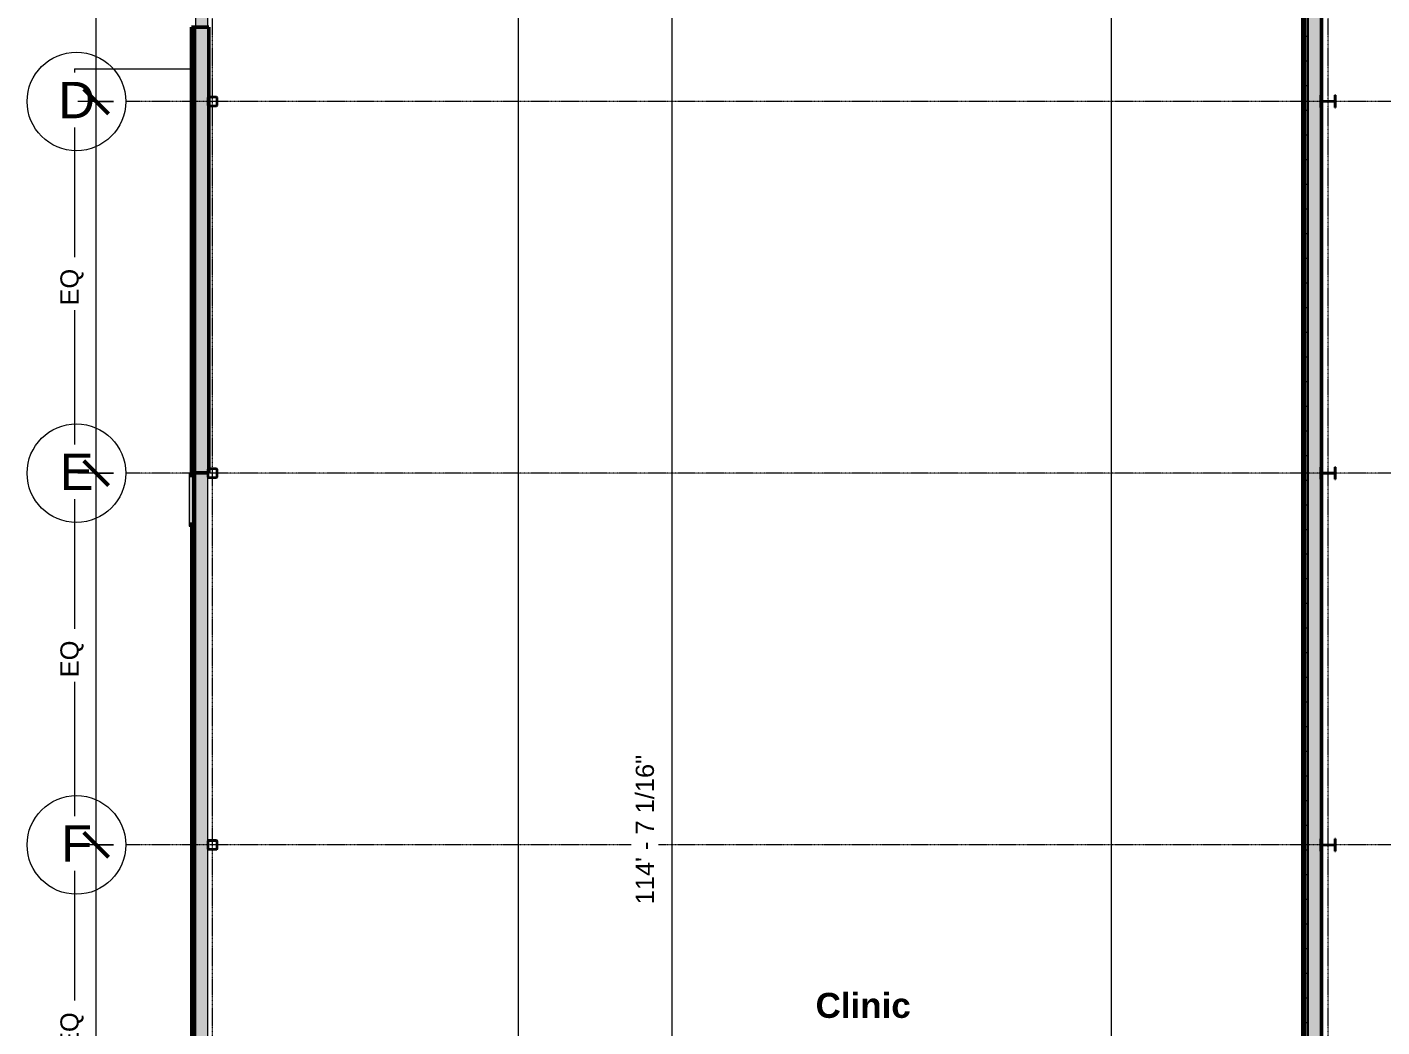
# Model space of a CAD drawing. Header units: inches. Extents: x 21836 to 26875, y -23174 to -20350.
# Drawn here: x 21952 to 22831, y -22227 to -21578 of the extents above; entities that cross this region are included whole.
import ezdxf

# ---------------------------------------------------------------- set-up
doc = ezdxf.new("R2010")
doc.units = ezdxf.units.IN
doc.header["$MEASUREMENT"] = 0
doc.linetypes.add('Grid Line 1_2_', pattern=[0.875, 0.5, -0.125, 0.125, -0.125])
for name, color, linetype, lineweight in [('A-ANNO-DIMS', 211, 'Continuous', 9), ('A-ANNO-DIMS-128', 211, 'Continuous', 9), ('A-GLAZ-CURT', 52, 'Continuous', 9), ('A-GLAZ-CWMG', 51, 'Continuous', 9), ('A-WALL', 113, 'Continuous', 13), ('A-WALL-PATT', 111, 'Continuous', 50), ('Conc', 7, 'Continuous', 9), ('G-ANNO-SYMB', 111, 'Continuous', 9), ('L-SITE-WALL', 31, 'Continuous', 13), ('M-AREA-IDEN', 171, 'Continuous', 9), ('S-BEAM', 12, 'Continuous', 9), ('S-COLS', 52, 'Continuous', 9), ('S-GRID', 1, 'Continuous', 9), ('S-GRID-IDEN', 1, 'Continuous', 9)]:
    doc.layers.add(name, color=color, linetype=linetype, lineweight=lineweight)
doc.styles.add('Arial', font='arial.ttf', dxfattribs={"height": 23.60479})
doc.styles.add('Arial_1', font='arial.ttf', dxfattribs={"height": 11.802395})
doc.styles.add('Arial_B_1', font='arialbd.ttf', dxfattribs={"height": 16.236099})
doc.dimstyles.new('Linear_-_3_32__Arial', dxfattribs={"dimscale": 12, "dimtxt": 12, "dimasz": 1.333333, "dimexe": 1, "dimexo": 0.666667, "dimgap": 0.666667, "dimtad": 1, "dimdec": 4, "dimrnd": 0.0625, "dimzin": 1, "dimdsep": 46, "dimlunit": 4, "dimtxsty": 'Arial_1', "dimblk1": 'OBLIQUE', "dimblk2": 'OBLIQUE', "dimsah": 1, "dimcen": 0.09, "dimdle": 1, "dimazin": 0, "dimtfac": 1, "dimtdec": 4, "dimtix": 1, "dimtmove": 0, "dimatfit": 3, "dimfxl": 1, "dimtvp": 1, "dimtfill": 1, "dimfrac": 2, "dimtolj": 1, "dimtzin": 0, "dimarcsym": 2})
doc.dimstyles.new('Linear_-_3_32__Arial_2', dxfattribs={"dimscale": 12, "dimtxt": 12, "dimasz": 1.333333, "dimexe": 1, "dimexo": 0.666667, "dimgap": 0.666667, "dimtad": 1, "dimdec": 4, "dimrnd": 0.0625, "dimzin": 1, "dimdsep": 46, "dimlunit": 4, "dimtxsty": 'Arial_1', "dimblk1": 'OBLIQUE', "dimblk2": 'OBLIQUE', "dimsah": 1, "dimcen": 0.09, "dimdle": 1, "dimazin": 0, "dimtfac": 1, "dimtdec": 4, "dimtix": 1, "dimtmove": 0, "dimatfit": 3, "dimfxl": 1, "dimtvp": 1, "dimtfill": 1, "dimfrac": 2, "dimtolj": 1, "dimtzin": 0, "dimarcsym": 2})
doc.dimstyles.new('Linear_-_3_32__Arial_3', dxfattribs={"dimscale": 12, "dimtxt": 12, "dimasz": 1.333333, "dimexe": 1, "dimexo": 0.666667, "dimgap": 0.666667, "dimtad": 1, "dimdec": 4, "dimrnd": 0.0625, "dimzin": 1, "dimdsep": 46, "dimlunit": 4, "dimtxsty": 'Arial_1', "dimblk1": 'OBLIQUE', "dimblk2": 'OBLIQUE', "dimsah": 1, "dimcen": 0.09, "dimdle": 1, "dimazin": 0, "dimtfac": 1, "dimtdec": 4, "dimtix": 1, "dimtmove": 0, "dimatfit": 3, "dimfxl": 1, "dimtvp": 1, "dimtfill": 1, "dimfrac": 2, "dimtolj": 1, "dimtzin": 0, "dimarcsym": 2})
pattern_1 = [(45, (0, 0), (-12.671354, 12.671354), []), (45, (0, 19.2), (-12.671354, 12.671354), [])]
pattern_2 = [(0, (0, 0), (0, 16), []), (90, (0, 0), (-16, 1e-15), [])]

# ---------------------------------------------------------------- blocks, each defined once
blk = doc.blocks.new('Girt_C - 8_D-803273-First Floor Plan')
at = {"layer": 'S-BEAM'}
h = blk.add_hatch(color=256, dxfattribs=at)
h.paths.add_polyline_path([(22061.64, -22786.18), (22061.83, -22786.18), (22061.82, -22689.8), (22061.64, -22689.8), (22061.64, -22782.17)], flags=0)
h.paths.add_polyline_path([(22061.7, -22685.8), (22061.83, -22685.8), (22061.81, -22545.05), (22061.64, -22545.05), (22061.69, -22685.8)], flags=0)
h.paths.add_polyline_path([(22061.79, -22336.55), (22061.83, -22336.55), (22061.83, -21867.43), (22061.64, -21867.43), (22061.7, -22336.55)], flags=0)
h.paths.add_polyline_path([(22061.83, -21578.18), (22061.83, -21540.93), (22061.64, -21540.93), (22061.7, -21578.18), (22061.73, -21578.18)], flags=0)
h.paths.add_polyline_path([(22061.7, -21178.18), (22061.83, -21178.18), (22061.83, -21143.68), (22061.64, -21143.68), (22061.7, -21178.18)], flags=0)
h = blk.add_hatch(color=256, dxfattribs=at)
h.paths.add_polyline_path([(22061.83, -22786.18), (22069.45, -22786.18), (22069.45, -22687.55), (22063.52, -22687.55), (22063.52, -22689.8), (22061.83, -22689.8), (22061.83, -22782.17)], flags=0)
h.paths.add_polyline_path([(22069.45, -22686.55), (22069.45, -22544.3), (22063.64, -22544.3), (22063.64, -22545.05), (22061.83, -22545.05), (22061.83, -22685.8), (22063.52, -22685.8), (22063.52, -22686.55)], flags=0)
h.paths.add_polyline_path([(22063.64, -22543.3), (22069.45, -22543.3), (22069.45, -22542.93), (22063.64, -22542.93)], flags=0)
h.paths.add_polyline_path([(22061.83, -22336.55), (22069.45, -22336.55), (22069.45, -21867.43), (22061.83, -21867.43), (22061.83, -22259.29)], flags=0)
h.paths.add_polyline_path([(22069.45, -21578.18), (22069.45, -21540.93), (22061.83, -21540.93), (22061.83, -21578.18)], flags=0)
h.paths.add_polyline_path([(22069.45, -21178.18), (22069.45, -21143.68), (22061.83, -21143.68), (22061.83, -21178.18)], flags=0)
h = blk.add_hatch(color=256, dxfattribs=at)
h.paths.add_polyline_path([(22069.59, -22786.18), (22069.64, -22786.18), (22069.59, -22687.55), (22069.45, -22687.55), (22069.45, -22786.18)], flags=0)
h.paths.add_polyline_path([(22069.64, -22686.55), (22069.59, -22544.3), (22069.45, -22544.3), (22069.45, -22686.55), (22069.64, -22686.55)], flags=0)
h.paths.add_polyline_path([(22069.59, -22543.3), (22069.64, -22543.3), (22069.59, -22542.93), (22069.45, -22542.93), (22069.45, -22543.3), (22069.57, -22543.3)], flags=0)
h.paths.add_polyline_path([(22069.45, -22336.55), (22069.64, -22336.55), (22069.59, -21867.43), (22069.45, -21867.43), (22069.45, -22259.29)], flags=0)
h.paths.add_polyline_path([(22069.49, -21578.18), (22069.64, -21578.18), (22069.59, -21540.93), (22069.45, -21540.93), (22069.45, -21578.18)], flags=0)
h.paths.add_polyline_path([(22069.46, -21178.18), (22069.64, -21178.18), (22069.59, -21143.68), (22069.45, -21143.68), (22069.45, -21178.18)], flags=0)
for p, q in [((22061.64, -21540.93), (22061.64, -21578.18)), ((22069.64, -21578.18), (22069.64, -21540.93)), ((22061.64, -21867.43), (22061.64, -22336.55)), ((22069.64, -22106.27), (22069.64, -21870.09)), ((22069.64, -22336.55), (22069.64, -22111.34))]:
    blk.add_line(p, q, dxfattribs=at)
blk = doc.blocks.new('Rectangular Mullion - Profile_Polycarbonate_right-791729-First Floor Plan')
at = {"layer": 'A-GLAZ-CWMG'}
blk.add_hatch(color=256, dxfattribs=at).paths.add_polyline_path([(-3.62, -1.14), (0, -1.14), (0, 0.98), (-2.83, 0.98), (-2.77, 0.92), (-0.06, 0.92), (-0.06, -1.08), (-3.56, -1.08), (-3.56, -0.85), (-3.37, -0.79), (-3.62, -0.79)], flags=0)
at = {"layer": 'A-GLAZ-CWMG', "lineweight": 20}
for p, q in [((0, 0.98), (-2.83, 0.98)), ((-2.83, 0.98), (-2.83, 0.86)), ((-2.83, 0.86), (-2.77, 0.86)), ((-2.77, 0.86), (-2.77, 0.92)), ((-2.77, 0.92), (-0.06, 0.92)), ((-0.06, 0.92), (-0.06, -1.08)), ((0, -1.14), (0, 0.98)), ((-3.37, -0.79), (-3.62, -0.79)), ((-3.62, -0.79), (-3.62, -1.14)), ((-3.62, -1.14), (0, -1.14)), ((-3.56, -1.08), (-3.56, -0.85)), ((-3.56, -0.85), (-3.37, -0.85)), ((-0.06, -1.08), (-3.56, -1.08)), ((-3.37, -0.85), (-3.37, -0.79))]:
    blk.add_line(p, q, dxfattribs=at)
blk = doc.blocks.new('System Panel - Glazed-827491-First Floor Plan')
at = {"layer": 'A-GLAZ-CURT', "transparency": 33554649}
blk.add_hatch(color=256, dxfattribs=at).paths.add_polyline_path([(-15.13, -1.25), (15.12, -1.25), (15.12, -0.25), (-15.13, -0.25)], flags=0)
at = {"layer": 'A-GLAZ-CURT', "lineweight": 13}
for p, q in [((15.12, -0.25), (-15.13, -0.25)), ((-15.13, -0.25), (-15.13, -1.25)), ((-15.13, -1.25), (15.12, -1.25)), ((15.12, -1.25), (15.12, -0.25))]:
    blk.add_line(p, q, dxfattribs=at)
at = {"layer": 'A-GLAZ-CURT'}
for p, q in [((-15.13, -1.25), (-15.13, -0.25)), ((15.12, -0.25), (-15.13, -0.25)), ((-15.13, -1.25), (15.12, -1.25)), ((15.12, -0.25), (15.12, -1.25))]:
    blk.add_line(p, q, dxfattribs=at)
blk = doc.blocks.new('Rectangular Mullion - Rectangular Mullion 1-789722-First Floor Plan')
at = {"layer": 'A-GLAZ-CWMG'}
h = blk.add_hatch(color=256, dxfattribs=at)
h.paths.add_polyline_path([(22060.77, -22334.18), (22061.52, -22334.18), (22061.52, -22303.93), (22060.77, -22303.93)], flags=0)
h.paths.add_polyline_path([(22057.52, -22334.18), (22059.77, -22334.18), (22059.77, -22303.93), (22057.52, -22303.93)], flags=0)
blk.add_hatch(color=256, dxfattribs=at).paths.add_polyline_path([(22060.77, -22334.18), (22060.77, -22303.93), (22059.77, -22303.93), (22059.77, -22334.18)], flags=0)
for p, q in [((22057.52, -22303.93), (22057.52, -22334.18)), ((22061.52, -22303.93), (22061.52, -22334.18))]:
    blk.add_line(p, q, dxfattribs=at)
blk = doc.blocks.new('Rectangular Mullion - Rectangular Mullion 1-827436-First Floor Plan')
at = {"layer": 'A-GLAZ-CWMG'}
blk.add_hatch(color=256, dxfattribs=at).paths.add_polyline_path([(-2, -2), (-2, 2), (0, 2), (0, -2)], flags=0)
at = {"layer": 'A-GLAZ-CWMG', "lineweight": 20}
for p, q in [((-2, 2), (0, 2)), ((-2, -2), (-2, 2)), ((0, 2), (0, -2)), ((0, -2), (-2, -2))]:
    blk.add_line(p, q, dxfattribs=at)
blk = doc.blocks.new('Rectangular Mullion - Rectangular Mullion 1-827439-First Floor Plan')
at = {"layer": 'A-GLAZ-CWMG'}
blk.add_hatch(color=256, dxfattribs=at).paths.add_polyline_path([(0, -2), (0, 2), (-2, 2), (-2, -2)], flags=0)
at = {"layer": 'A-GLAZ-CWMG', "lineweight": 20}
for p, q in [((0, 2), (-2, 2)), ((-2, 2), (-2, -2)), ((0, -2), (0, 2)), ((-2, -2), (0, -2))]:
    blk.add_line(p, q, dxfattribs=at)
blk = doc.blocks.new('Grid - Grid Head - Circle-14747-First Floor Plan')
at = {"layer": 'S-GRID-IDEN'}
blk.add_circle((0, 0), 0.25, dxfattribs=at)
blk = doc.blocks.new('DIMBLOCK24-First Floor Plan')
at = {"layer": 'A-ANNO-DIMS-128', "lineweight": 50}
for p, q in [((22370.56, -21411.62), (22362.56, -21403.62)), ((22370.56, -21411.62), (22378.56, -21419.62)), ((22370.56, -22786.68), (22362.56, -22778.68)), ((22370.56, -22786.68), (22378.56, -22794.68))]:
    blk.add_line(p, q, dxfattribs=at)
at = {"layer": 'A-ANNO-DIMS-128'}
for p, q in [((22373.87, -21411.62), (22358.56, -21411.62)), ((22370.56, -21411.62), (22370.56, -22798.68)), ((22370.56, -21411.62), (22373.87, -21411.62)), ((22450.77, -22786.68), (22358.56, -22786.68)), ((22370.56, -22786.68), (22450.77, -22786.68))]:
    blk.add_line(p, q, dxfattribs=at)
at = {"layer": 'A-ANNO-DIMS-128', "color": 0, "insert": (22347.25, -22147.33), "char_height": 11.8024, "width": 115.6431, "attachment_point": 1, "rotation": 90, "line_spacing_factor": 0.938532, "style": 'Arial_1', "bg_fill": 3, "box_fill_scale": 1.25, "bg_fill_color": 0, "bg_fill_transparency": 0}
blk.add_mtext('114\' - 7 1/16"', dxfattribs=at)
blk = doc.blocks.new('_Oblique')
at = {"color": 0, "linetype": 'ByBlock', "lineweight": -2}
blk.add_line((-0.5, -0.5), (0.5, 0.5), dxfattribs=at)
blk = doc.blocks.new('DIMBLOCK25-First Floor Plan')
at = {"layer": 'A-ANNO-DIMS-128'}
for p, q in [((22600.52, -21419.62), (22600.52, -21476.65)), ((22600.52, -21464.65), (22600.52, -21419.62)), ((22070.27, -21570.18), (22070.27, -21452.65)), ((22058.27, -21464.65), (22600.52, -21464.65)), ((22070.27, -21464.65), (22070.27, -21570.18))]:
    blk.add_line(p, q, dxfattribs=at)
at = {"layer": 'A-ANNO-DIMS-128', "lineweight": 50}
for p, q in [((22070.27, -21464.65), (22078.27, -21456.65)), ((22600.52, -21464.65), (22608.52, -21456.65)), ((22070.27, -21464.65), (22062.27, -21472.65)), ((22600.52, -21464.65), (22592.52, -21472.65))]:
    blk.add_line(p, q, dxfattribs=at)
at = {"layer": 'A-ANNO-DIMS-128', "color": 0, "insert": (22296.26, -21441.34), "char_height": 11.8024, "width": 93.9323, "attachment_point": 1, "line_spacing_factor": 0.938532, "style": 'Arial_1', "bg_fill": 3, "box_fill_scale": 1.25, "bg_fill_color": 0, "bg_fill_transparency": 0}
blk.add_mtext('44\' - 2 1/4"', dxfattribs=at)
blk = doc.blocks.new('DIMBLOCK34-First Floor Plan')
at = {"layer": 'A-ANNO-DIMS-128', "lineweight": 50}
for p, q in [((21997.3, -22108.8), (21989.3, -22100.8)), ((21997.3, -22108.8), (22005.3, -22116.8)), ((21997.3, -22350.05), (21989.3, -22342.05)), ((21997.3, -22350.05), (22005.3, -22358.05))]:
    blk.add_line(p, q, dxfattribs=at)
at = {"layer": 'A-ANNO-DIMS-128'}
for p, q in [((22008.39, -22108.8), (21985.3, -22108.8)), ((21997.3, -22362.05), (21997.3, -22108.8)), ((21997.3, -22108.8), (22008.39, -22108.8)), ((22008.39, -22350.05), (21985.3, -22350.05)), ((21997.3, -22350.05), (22008.39, -22350.05))]:
    blk.add_line(p, q, dxfattribs=at)
at = {"layer": 'A-ANNO-DIMS-128', "color": 0, "insert": (21973.99, -22241.24), "char_height": 11.802, "width": 28.3569, "attachment_point": 1, "rotation": 90, "line_spacing_factor": 0.938532, "style": 'Arial_1', "bg_fill": 3, "box_fill_scale": 1.25, "bg_fill_color": 0, "bg_fill_transparency": 0}
blk.add_mtext('EQ', dxfattribs=at)
blk = doc.blocks.new('DIMBLOCK35-First Floor Plan')
at = {"layer": 'A-ANNO-DIMS-128'}
for p, q in [((22008.39, -21867.55), (21985.3, -21867.55)), ((21997.3, -22108.8), (21997.3, -21867.55)), ((21997.3, -21867.55), (22008.39, -21867.55)), ((22008.39, -22108.8), (21985.3, -22108.8)), ((21997.3, -22108.8), (22008.39, -22108.8))]:
    blk.add_line(p, q, dxfattribs=at)
at = {"layer": 'A-ANNO-DIMS-128', "lineweight": 50}
for p, q in [((21997.3, -21867.55), (21989.3, -21859.55)), ((21997.3, -21867.55), (22005.3, -21875.55)), ((21997.3, -22108.8), (21989.3, -22100.8)), ((21997.3, -22108.8), (22005.3, -22116.8))]:
    blk.add_line(p, q, dxfattribs=at)
at = {"layer": 'A-ANNO-DIMS-128', "color": 0, "insert": (21973.99, -21999.99), "char_height": 11.802, "width": 28.3569, "attachment_point": 1, "rotation": 90, "line_spacing_factor": 0.938532, "style": 'Arial_1', "bg_fill": 3, "box_fill_scale": 1.25, "bg_fill_color": 0, "bg_fill_transparency": 0}
blk.add_mtext('EQ', dxfattribs=at)
blk = doc.blocks.new('DIMBLOCK36-First Floor Plan')
at = {"layer": 'A-ANNO-DIMS-128', "lineweight": 50}
for p, q in [((21997.3, -21626.3), (21989.3, -21618.3)), ((21997.3, -21626.3), (22005.3, -21634.3)), ((21997.3, -21867.55), (21989.3, -21859.55)), ((21997.3, -21867.55), (22005.3, -21875.55))]:
    blk.add_line(p, q, dxfattribs=at)
at = {"layer": 'A-ANNO-DIMS-128'}
for p, q in [((22008.39, -21626.3), (21985.3, -21626.3)), ((21997.3, -21867.55), (21997.3, -21626.3)), ((21997.3, -21626.3), (22008.39, -21626.3)), ((22008.39, -21867.55), (21985.3, -21867.55)), ((21997.3, -21867.55), (22008.39, -21867.55))]:
    blk.add_line(p, q, dxfattribs=at)
at = {"layer": 'A-ANNO-DIMS-128', "color": 0, "insert": (21973.99, -21758.74), "char_height": 11.802, "width": 28.3569, "attachment_point": 1, "rotation": 90, "line_spacing_factor": 0.938532, "style": 'Arial_1', "bg_fill": 3, "box_fill_scale": 1.25, "bg_fill_color": 0, "bg_fill_transparency": 0}
blk.add_mtext('EQ', dxfattribs=at)
blk = doc.blocks.new('DIMBLOCK37-First Floor Plan')
at = {"layer": 'A-ANNO-DIMS-128', "lineweight": 50}
for p, q in [((21997.3, -21385.05), (21989.3, -21377.05)), ((21997.3, -21385.05), (22005.3, -21393.05)), ((21997.3, -21626.3), (21989.3, -21618.3)), ((21997.3, -21626.3), (22005.3, -21634.3))]:
    blk.add_line(p, q, dxfattribs=at)
at = {"layer": 'A-ANNO-DIMS-128'}
for p, q in [((22008.39, -21385.05), (21985.3, -21385.05)), ((21997.3, -21626.3), (21997.3, -21385.05)), ((21997.3, -21385.05), (22008.39, -21385.05)), ((22008.39, -21626.3), (21985.3, -21626.3)), ((21997.3, -21626.3), (22008.39, -21626.3))]:
    blk.add_line(p, q, dxfattribs=at)
at = {"layer": 'A-ANNO-DIMS-128', "color": 0, "insert": (21973.99, -21517.49), "char_height": 11.802, "width": 28.3569, "attachment_point": 1, "rotation": 90, "line_spacing_factor": 0.938532, "style": 'Arial_1', "bg_fill": 3, "box_fill_scale": 1.25, "bg_fill_color": 0, "bg_fill_transparency": 0}
blk.add_mtext('EQ', dxfattribs=at)

msp = doc.modelspace()

# ---------------------------------------------------------------- hatches: boundary and pattern name
at = {"layer": 'A-WALL', "lineweight": 9, "transparency": 33554649}
msp.add_hatch(color=256, dxfattribs=at).paths.add_polyline_path([(22059.35283, -22301.61531), (22060.92763, -22301.61531), (22060.92763, -21901.99031), (22059.35283, -21901.99031), (22059.35283, -22259.28697)], flags=0)
at = {"layer": 'A-WALL-PATT', "lineweight": 9}
h = msp.add_hatch(dxfattribs=at)
h.set_pattern_fill('FP_12', color=256, style=0, pattern_type=2)
h.set_pattern_definition(pattern_2)
h.paths.add_polyline_path([(22782.77499, -22253.42781), (22782.77499, -21414.11531), (22781.77499, -21414.11531), (22781.77499, -22253.42781)], flags=0)
h.paths.add_polyline_path([(22782.77499, -21409.11531), (22782.77499, -21368.67781), (22781.77499, -21368.67781), (22781.77499, -21409.11531)], flags=0)
h.paths.add_polyline_path([(22782.77499, -21336.67781), (22782.77499, -21293.67781), (22781.77499, -21293.67781), (22781.77499, -21336.67781)], flags=0)
h.paths.add_polyline_path([(22782.77499, -21235.17781), (22782.77499, -21192.17781), (22781.77499, -21192.17781), (22781.77499, -21235.17781)], flags=0)
h.paths.add_polyline_path([(22782.77499, -21160.17781), (22782.77499, -21124.05281), (22781.77499, -21124.05281), (22781.77499, -21160.17781)], flags=0)
h = msp.add_hatch(dxfattribs=at)
h.set_pattern_fill('FP_12', color=256, style=0, pattern_type=2)
h.set_pattern_definition(pattern_2)
h.paths.add_polyline_path([(22060.14023, -21867.42781), (22060.89023, -21867.42781), (22060.89023, -21578.17781), (22060.14023, -21578.17781), (22060.14023, -21794.50566)], flags=0)
at = {"layer": 'L-SITE-WALL'}
h = msp.add_hatch(color=256, dxfattribs=at)
h.paths.add_polyline_path([(22780.02499, -22253.42781), (22781.02499, -22253.42781), (22781.02499, -21414.11531), (22780.02499, -21414.11531), (22780.02499, -22104.35987)], flags=0)
h.paths.add_polyline_path([(22781.02499, -21409.11531), (22781.02499, -21368.67781), (22780.02499, -21368.67781), (22780.02499, -21409.11531)], flags=0)
h.paths.add_polyline_path([(22780.02499, -21336.67781), (22781.02499, -21336.67781), (22781.02499, -21293.67781), (22780.02499, -21293.67781), (22780.02499, -21329.72436)], flags=0)
h.paths.add_polyline_path([(22781.02499, -21235.17781), (22781.02499, -21192.17781), (22780.02499, -21192.17781), (22780.02499, -21235.17781)], flags=0)
h.paths.add_polyline_path([(22781.02499, -21160.17781), (22781.02499, -21122.30281), (22780.02499, -21122.30281), (22780.02499, -21160.17781)], flags=0)
h = msp.add_hatch(color=256, dxfattribs=at)
h.paths.add_polyline_path([(22781.77499, -22253.42781), (22781.77499, -21414.11531), (22781.02499, -21414.11531), (22781.02499, -22253.42781)], flags=0)
h.paths.add_polyline_path([(22781.77499, -21409.11531), (22781.77499, -21368.67781), (22781.02499, -21368.67781), (22781.02499, -21409.11531)], flags=0)
h.paths.add_polyline_path([(22781.77499, -21336.67781), (22781.77499, -21293.67781), (22781.02499, -21293.67781), (22781.02499, -21336.67781)], flags=0)
h.paths.add_polyline_path([(22781.77499, -21235.17781), (22781.77499, -21192.17781), (22781.02499, -21192.17781), (22781.02499, -21235.17781)], flags=0)
h.paths.add_polyline_path([(22781.02499, -21160.17781), (22781.77499, -21160.17781), (22781.77499, -21123.30281), (22781.02499, -21123.30281), (22781.02499, -21136.06548)], flags=0)
h = msp.add_hatch(color=256, dxfattribs=at)
h.paths.add_polyline_path([(22783.52499, -22253.42781), (22783.52499, -21414.11531), (22782.77499, -21414.11531), (22782.77499, -22253.42781)], flags=0)
h.paths.add_polyline_path([(22783.52499, -21409.11531), (22783.52499, -21368.67781), (22782.77499, -21368.67781), (22782.77499, -21409.11531)], flags=0)
h.paths.add_polyline_path([(22782.77499, -21336.67781), (22783.52499, -21336.67781), (22783.52499, -21293.67781), (22782.77499, -21293.67781), (22782.77499, -21329.72436)], flags=0)
h.paths.add_polyline_path([(22783.52499, -21235.17781), (22783.52499, -21192.17781), (22782.77499, -21192.17781), (22782.77499, -21235.17781)], flags=0)
h.paths.add_polyline_path([(22783.52499, -21160.17781), (22783.52499, -21125.05281), (22782.77499, -21125.05281), (22782.77499, -21160.17781)], flags=0)
h = msp.add_hatch(color=256, dxfattribs=at)
h.paths.add_polyline_path([(22783.52499, -22253.42781), (22791.52499, -22253.42781), (22791.52499, -21368.67781), (22783.52499, -21368.67781), (22783.52499, -22104.35987)], flags=0)
h.paths.add_polyline_path([(22783.52499, -21336.67781), (22791.52499, -21336.67781), (22791.52499, -21288.67781), (22783.52499, -21288.67781), (22783.52499, -21329.72436)], flags=0)
h.paths.add_polyline_path([(22791.52499, -21240.17781), (22791.52499, -21192.17781), (22783.52499, -21192.17781), (22783.52499, -21240.17781)], flags=0)
h.paths.add_polyline_path([(22783.52499, -21160.17781), (22791.52499, -21160.17781), (22791.52499, -21125.80281), (22783.52499, -21125.80281), (22783.52499, -21136.06548)], flags=0)
h = msp.add_hatch(color=256, dxfattribs=at)
h.paths.add_polyline_path([(22792.14999, -22253.42781), (22792.14999, -21368.67781), (22791.52499, -21368.67781), (22791.52499, -22253.42781)], flags=0)
h.paths.add_polyline_path([(22791.52499, -21336.67781), (22792.14999, -21336.67781), (22792.14999, -21288.67781), (22791.52499, -21288.67781), (22791.52499, -21329.72436)], flags=0)
h.paths.add_polyline_path([(22792.14999, -21240.17781), (22792.14999, -21192.17781), (22791.52499, -21192.17781), (22791.52499, -21240.17781)], flags=0)
h.paths.add_polyline_path([(22792.14999, -21160.17781), (22792.14999, -21133.80281), (22791.52499, -21133.80281), (22791.52499, -21160.17781)], flags=0)
for points in [[(22059.26523, -21867.42781), (22059.26523, -21578.17781), (22059.01523, -21578.17781), (22059.01523, -21867.42781)], [(22060.14023, -21867.42781), (22060.14023, -21578.17781), (22059.26523, -21578.17781), (22059.26523, -21867.42781)], [(22061.64023, -21867.42781), (22061.64023, -21578.17781), (22060.89023, -21578.17781), (22060.89023, -21867.42781)], [(22069.64023, -21867.42781), (22069.64023, -21578.17781), (22061.64023, -21578.17781), (22061.64023, -21867.42781)], [(22070.26523, -21867.42781), (22070.26523, -21578.17781), (22069.64023, -21578.17781), (22069.64023, -21867.42781)]]:
    msp.add_hatch(color=256, dxfattribs=at).paths.add_polyline_path(points, flags=0)
at = {"layer": 'S-COLS'}
h = msp.add_hatch(dxfattribs=at)
h.set_pattern_fill('FP_1', color=256, style=0, pattern_type=2)
h.set_pattern_definition(pattern_1)
h.paths.add_polyline_path([(22075.17423, -21629.30281), (22075.50374, -21629.16632), (22075.64023, -21628.83681), (22075.64023, -21623.76881), (22075.50374, -21623.4393), (22075.17423, -21623.30281), (22070.10623, -21623.30281), (22069.77671, -21623.4393), (22069.64023, -21623.76881), (22069.64023, -21628.83681), (22069.77671, -21629.16632), (22070.10623, -21629.30281)], flags=0)
h.paths.add_polyline_path([(22070.10623, -21629.06981), (22069.94147, -21629.00157), (22069.87323, -21628.83681), (22069.87323, -21623.76881), (22069.94147, -21623.60405), (22070.10623, -21623.53581), (22075.17423, -21623.53581), (22075.33898, -21623.60405), (22075.40723, -21623.76881), (22075.40723, -21628.83681), (22075.33898, -21629.00157), (22075.17423, -21629.06981)], flags=0)
h = msp.add_hatch(dxfattribs=at)
h.set_pattern_fill('FP_1', color=256, style=0, pattern_type=2)
h.set_pattern_definition(pattern_1)
h.paths.add_polyline_path([(22791.95858, -21630.28328), (22791.95858, -21627.13875), (22792.16109, -21626.64985), (22792.64999, -21626.44734), (22800.13046, -21626.44734), (22800.61936, -21626.64985), (22800.82187, -21627.13875), (22800.82187, -21630.28328), (22801.25546, -21630.28328), (22801.25546, -21622.32234), (22800.82187, -21622.32234), (22800.82187, -21625.46687), (22800.61936, -21625.95577), (22800.13046, -21626.15828), (22792.64999, -21626.15828), (22792.16109, -21625.95577), (22791.95858, -21625.46687), (22791.95858, -21622.32234), (22791.52499, -21622.32234), (22791.52499, -21630.28328)], flags=0)
h = msp.add_hatch(dxfattribs=at)
h.set_pattern_fill('FP_1', color=256, style=0, pattern_type=2)
h.set_pattern_definition(pattern_1)
h.paths.add_polyline_path([(22075.17423, -21870.55281), (22075.50374, -21870.41632), (22075.64023, -21870.08681), (22075.64023, -21865.01881), (22075.50374, -21864.6893), (22075.17423, -21864.55281), (22070.10623, -21864.55281), (22069.77671, -21864.6893), (22069.64023, -21865.01881), (22069.64023, -21870.08681), (22069.77671, -21870.41632), (22070.10623, -21870.55281)], flags=0)
h.paths.add_polyline_path([(22070.10623, -21870.31981), (22069.94147, -21870.25157), (22069.87323, -21870.08681), (22069.87323, -21865.01881), (22069.94147, -21864.85405), (22070.10623, -21864.78581), (22075.17423, -21864.78581), (22075.33898, -21864.85405), (22075.40723, -21865.01881), (22075.40723, -21870.08681), (22075.33898, -21870.25157), (22075.17423, -21870.31981)], flags=0)
h = msp.add_hatch(dxfattribs=at)
h.set_pattern_fill('FP_1', color=256, style=0, pattern_type=2)
h.set_pattern_definition(pattern_1)
h.paths.add_polyline_path([(22791.95858, -21871.53328), (22791.95858, -21868.38875), (22792.16109, -21867.89985), (22792.64999, -21867.69734), (22800.13046, -21867.69734), (22800.61936, -21867.89985), (22800.82187, -21868.38875), (22800.82187, -21871.53328), (22801.25546, -21871.53328), (22801.25546, -21863.57234), (22800.82187, -21863.57234), (22800.82187, -21866.71687), (22800.61936, -21867.20577), (22800.13046, -21867.40828), (22792.64999, -21867.40828), (22792.16109, -21867.20577), (22791.95858, -21866.71687), (22791.95858, -21863.57234), (22791.52499, -21863.57234), (22791.52499, -21871.53328)], flags=0)
h = msp.add_hatch(dxfattribs=at)
h.set_pattern_fill('FP_1', color=256, style=0, pattern_type=2)
h.set_pattern_definition(pattern_1)
h.paths.add_polyline_path([(22800.82187, -22112.78328), (22801.25546, -22112.78328), (22801.25546, -22104.82234), (22800.82187, -22104.82234), (22800.82187, -22107.96687), (22800.61936, -22108.45577), (22800.13046, -22108.65828), (22792.64999, -22108.65828), (22792.16109, -22108.45577), (22791.95858, -22107.96687), (22791.95858, -22104.82234), (22791.52499, -22104.82234), (22791.52499, -22112.78328), (22791.95858, -22112.78328), (22791.95858, -22109.63875), (22792.16109, -22109.14985), (22792.64999, -22108.94734), (22800.13046, -22108.94734), (22800.61936, -22109.14985), (22800.82187, -22109.63875)], flags=0)
h = msp.add_hatch(dxfattribs=at)
h.set_pattern_fill('FP_1', color=256, style=0, pattern_type=2)
h.set_pattern_definition(pattern_1)
h.paths.add_polyline_path([(22075.17423, -22111.80281), (22075.50374, -22111.66632), (22075.64023, -22111.33681), (22075.64023, -22106.26881), (22075.50374, -22105.9393), (22075.17423, -22105.80281), (22070.10623, -22105.80281), (22069.77671, -22105.9393), (22069.64023, -22106.26881), (22069.64023, -22111.33681), (22069.77671, -22111.66632), (22070.10623, -22111.80281)], flags=0)
h.paths.add_polyline_path([(22075.17423, -22111.56981), (22070.10623, -22111.56981), (22069.94147, -22111.50157), (22069.87323, -22111.33681), (22069.87323, -22106.26881), (22069.94147, -22106.10405), (22070.10623, -22106.03581), (22075.17423, -22106.03581), (22075.33898, -22106.10405), (22075.40723, -22106.26881), (22075.40723, -22111.33681), (22075.33898, -22111.50157)], flags=0)

# ---------------------------------------------------------------- linework, layer by layer
at = {"layer": 'A-WALL'}
for p, q in [((22783.52499, -21368.67781), (22783.52499, -22253.42781)), ((22791.52499, -21368.67781), (22791.52499, -22253.42781)), ((22781.02499, -21414.11531), (22781.02499, -22253.42781)), ((22781.77499, -21414.11531), (22781.77499, -22253.42781)), ((22782.77499, -21414.11531), (22782.77499, -22253.42781)), ((22059.26523, -21578.17781), (22059.26523, -21867.42781)), ((22060.14023, -21578.17781), (22060.14023, -21867.42781)), ((22060.89023, -21578.17781), (22060.89023, -21867.42781)), ((22061.64023, -21578.17781), (22061.64023, -21867.42781)), ((22069.64023, -21578.17781), (22069.64023, -21867.42781))]:
    msp.add_line(p, q, dxfattribs=at)
at = {"layer": 'A-WALL', "lineweight": 50}
for p, q in [((22059.35283, -21901.99031), (22059.35283, -22301.61531)), ((22060.92763, -21901.99031), (22059.35283, -21901.99031)), ((22060.92763, -22301.61531), (22060.92763, -21901.99031))]:
    msp.add_line(p, q, dxfattribs=at)
at = {"layer": 'Conc'}
for q in [(22059.01523, -21605.06748), (21983.23523, -22319.06748)]:
    msp.add_line((21983.23523, -21605.06748), q, dxfattribs=at)
at = {"layer": 'G-ANNO-SYMB'}
for p, q in [((22655.70861, -20427.10083), (22655.70861, -23161.8711)), ((22271.0018, -20809.40908), (22271.0018, -23161.8711))]:
    msp.add_line(p, q, dxfattribs=at)
at = {"layer": 'L-SITE-WALL', "lineweight": 50}
for p, q in [((22792.14999, -22253.42781), (22792.14999, -21368.67781)), ((22780.02499, -21414.11531), (22780.02499, -22253.42781)), ((22070.26523, -21578.17781), (22059.01523, -21578.17781)), ((22059.01523, -21578.17781), (22059.01523, -21867.42781)), ((22070.26523, -21867.42781), (22070.26523, -21578.17781)), ((22059.01523, -21867.42781), (22070.26523, -21867.42781))]:
    msp.add_line(p, q, dxfattribs=at)
at = {"layer": 'S-COLS', "lineweight": 30}
for p, q in [((22069.64023, -21623.76881), (22069.64023, -21628.83681)), ((22069.87323, -21628.83681), (22069.87323, -21623.76881)), ((22075.17423, -21623.30281), (22070.10623, -21623.30281)), ((22070.10623, -21623.53581), (22075.17423, -21623.53581)), ((22075.17423, -21629.06981), (22070.10623, -21629.06981)), ((22070.10623, -21629.30281), (22075.17423, -21629.30281)), ((22075.40723, -21623.76881), (22075.40723, -21628.83681)), ((22075.64023, -21628.83681), (22075.64023, -21623.76881)), ((22791.95858, -21622.32234), (22791.52499, -21622.32234)), ((22791.52499, -21622.32234), (22791.52499, -21630.28328)), ((22791.52499, -21630.28328), (22791.95858, -21630.28328)), ((22791.95858, -21625.46687), (22791.95858, -21622.32234)), ((22791.95858, -21630.28328), (22791.95858, -21627.13875)), ((22800.13046, -21626.15828), (22792.64999, -21626.15828)), ((22792.64999, -21626.44734), (22800.13046, -21626.44734)), ((22801.25546, -21622.32234), (22800.82187, -21622.32234)), ((22800.82187, -21622.32234), (22800.82187, -21625.46687)), ((22800.82187, -21627.13875), (22800.82187, -21630.28328)), ((22800.82187, -21630.28328), (22801.25546, -21630.28328)), ((22801.25546, -21630.28328), (22801.25546, -21622.32234)), ((22069.64023, -21865.01881), (22069.64023, -21870.08681)), ((22069.87323, -21870.08681), (22069.87323, -21865.01881)), ((22075.17423, -21864.55281), (22070.10623, -21864.55281)), ((22070.10623, -21864.78581), (22075.17423, -21864.78581)), ((22075.40723, -21865.01881), (22075.40723, -21870.08681)), ((22075.64023, -21870.08681), (22075.64023, -21865.01881)), ((22791.95858, -21863.57234), (22791.52499, -21863.57234)), ((22791.52499, -21863.57234), (22791.52499, -21871.53328)), ((22791.95858, -21866.71687), (22791.95858, -21863.57234)), ((22800.13046, -21867.40828), (22792.64999, -21867.40828)), ((22792.64999, -21867.69734), (22800.13046, -21867.69734)), ((22801.25546, -21863.57234), (22800.82187, -21863.57234)), ((22800.82187, -21863.57234), (22800.82187, -21866.71687)), ((22801.25546, -21871.53328), (22801.25546, -21863.57234)), ((22075.17423, -21870.31981), (22070.10623, -21870.31981)), ((22070.10623, -21870.55281), (22075.17423, -21870.55281)), ((22791.52499, -21871.53328), (22791.95858, -21871.53328)), ((22791.95858, -21871.53328), (22791.95858, -21868.38875)), ((22800.82187, -21868.38875), (22800.82187, -21871.53328)), ((22800.82187, -21871.53328), (22801.25546, -21871.53328)), ((22791.95858, -22104.82234), (22791.52499, -22104.82234)), ((22791.52499, -22104.82234), (22791.52499, -22112.78328)), ((22791.95858, -22107.96687), (22791.95858, -22104.82234)), ((22801.25546, -22104.82234), (22800.82187, -22104.82234)), ((22800.82187, -22104.82234), (22800.82187, -22107.96687)), ((22801.25546, -22112.78328), (22801.25546, -22104.82234)), ((22069.64023, -22106.26881), (22069.64023, -22111.33681)), ((22069.87323, -22111.33681), (22069.87323, -22106.26881)), ((22075.17423, -22105.80281), (22070.10623, -22105.80281)), ((22070.10623, -22106.03581), (22075.17423, -22106.03581)), ((22075.17423, -22111.56981), (22070.10623, -22111.56981)), ((22070.10623, -22111.80281), (22075.17423, -22111.80281)), ((22075.40723, -22106.26881), (22075.40723, -22111.33681)), ((22075.64023, -22111.33681), (22075.64023, -22106.26881)), ((22791.52499, -22112.78328), (22791.95858, -22112.78328)), ((22791.95858, -22112.78328), (22791.95858, -22109.63875)), ((22800.13046, -22108.65828), (22792.64999, -22108.65828)), ((22792.64999, -22108.94734), (22800.13046, -22108.94734)), ((22800.82187, -22109.63875), (22800.82187, -22112.78328)), ((22800.82187, -22112.78328), (22801.25546, -22112.78328))]:
    msp.add_line(p, q, dxfattribs=at)
for centre, radius, start, end in [((22070.10623, -21623.76881), 0.466, 90, 180), ((22070.10623, -21628.83681), 0.466, 180, 270), ((22070.10623, -21623.76881), 0.233, 90, 180), ((22070.10623, -21628.83681), 0.233, 180, 270), ((22075.17423, -21623.76881), 0.466, 0, 90), ((22075.17423, -21623.76881), 0.233, 0, 90), ((22075.17423, -21628.83681), 0.466, 270, 0), ((22075.17423, -21628.83681), 0.233, 270, 0), ((22792.64999, -21625.46687), 0.69141, 180, 270), ((22792.64999, -21627.13875), 0.69141, 90, 180), ((22800.13046, -21625.46687), 0.69141, 270, 0), ((22800.13046, -21627.13875), 0.69141, 0, 90), ((22070.10623, -21865.01881), 0.466, 90, 180), ((22070.10623, -21865.01881), 0.233, 90, 180), ((22075.17423, -21865.01881), 0.466, 0, 90), ((22075.17423, -21865.01881), 0.233, 0, 90), ((22792.64999, -21866.71687), 0.69141, 180, 270), ((22792.64999, -21868.38875), 0.69141, 90, 180), ((22800.13046, -21866.71687), 0.69141, 270, 0), ((22800.13046, -21868.38875), 0.69141, 0, 90), ((22070.10623, -21870.08681), 0.466, 180, 270), ((22070.10623, -21870.08681), 0.233, 180, 270), ((22075.17423, -21870.08681), 0.466, 270, 0), ((22075.17423, -21870.08681), 0.233, 270, 0), ((22070.10623, -22106.26881), 0.466, 90, 180), ((22070.10623, -22111.33681), 0.466, 180, 270), ((22070.10623, -22106.26881), 0.233, 90, 180), ((22070.10623, -22111.33681), 0.233, 180, 270), ((22075.17423, -22106.26881), 0.466, 0, 90), ((22075.17423, -22106.26881), 0.233, 0, 90), ((22075.17423, -22111.33681), 0.466, 270, 0), ((22075.17423, -22111.33681), 0.233, 270, 0), ((22792.64999, -22107.96687), 0.69141, 180, 270), ((22792.64999, -22109.63875), 0.69141, 90, 180), ((22800.13046, -22107.96687), 0.69141, 270, 0), ((22800.13046, -22109.63875), 0.69141, 0, 90)]:
    msp.add_arc(centre, radius, start, end, dxfattribs=at)
at = {"layer": 'S-GRID', "linetype": 'Grid Line 1_2_'}
for p, q in [((22072.64023, -23162.8711), (22072.64023, -20426.10083)), ((22796.39023, -23162.8711), (22796.39023, -20426.10083)), ((26492.82365, -21626.30281), (22016.39023, -21626.30281)), ((26492.82365, -21867.55281), (22016.39023, -21867.55281)), ((26492.82365, -22108.80281), (22016.39023, -22108.80281))]:
    msp.add_line(p, q, dxfattribs=at)

# ---------------------------------------------------------------- block references
at = {"layer": 'A-GLAZ-CURT', "rotation": 89.99999999996432}
msp.add_blockref('System Panel - Glazed-827491-First Floor Plan', (22059.51523, -21884.80281), dxfattribs=at)
at = {"layer": 'A-GLAZ-CWMG', "extrusion": (0, 0, -1), "rotation": 90.00000000003568}
msp.add_blockref('Rectangular Mullion - Rectangular Mullion 1-827436-First Floor Plan', (-22059.51523, -21867.67781), dxfattribs=at)
at = {"layer": 'A-GLAZ-CWMG'}
msp.add_blockref('Rectangular Mullion - Rectangular Mullion 1-789722-First Floor Plan', (0, 434.25), dxfattribs=at)
for name, p, rotation in [('Rectangular Mullion - Rectangular Mullion 1-827439-First Floor Plan', (22059.51523, -21901.92781), 269.9999999999644), ('Rectangular Mullion - Profile_Polycarbonate_right-791729-First Floor Plan', (22060.14023, -21901.92781), 89.999999999992)]:
    msp.add_blockref(name, p, dxfattribs=dict(at, rotation=rotation))
at = {"layer": 'S-BEAM'}
msp.add_blockref('Girt_C - 8_D-803273-First Floor Plan', (0, 0), dxfattribs=at)
at = {"layer": 'S-GRID-IDEN', "xscale": 127.9999999999999, "yscale": 127.9999999999999, "zscale": 127.9999999999999, "rotation": 89.9999999999998}
for p in [(21984.39023, -21626.30281), (21984.39023, -21867.55281), (21984.39023, -22108.80281)]:
    msp.add_blockref('Grid - Grid Head - Circle-14747-First Floor Plan', p, dxfattribs=at)

# ---------------------------------------------------------------- texts
at = {"layer": 'M-AREA-IDEN', "insert": (22494.79058, -22204.79836), "char_height": 16.236099, "width": 71.616, "attachment_point": 2, "line_spacing_factor": 0.938532, "style": 'Arial_B_1'}
msp.add_mtext('Clinic', dxfattribs=at)

# ---------------------------------------------------------------- next in the draw order: texts
at = {"layer": 'S-GRID-IDEN', "char_height": 23.60479, "attachment_point": 2, "line_spacing_factor": 0.938532, "style": 'Arial', "bg_fill": 3, "box_fill_scale": 1.25, "bg_fill_color": 0, "bg_fill_transparency": 0}
for s, insert, width in [('D', (21984.52022, -21613.59648), 28.224), ('E', (21984.52022, -21854.84648), 26.208), ('F', (21984.52022, -22096.09648), 23.904)]:
    msp.add_mtext(s, dxfattribs=dict(at, insert=insert, width=width))

# ---------------------------------------------------------------- next in the draw order: dimensions: what is measured, and where the dimension line sits
at = {"layer": 'A-ANNO-DIMS'}
dim = msp.add_linear_dim(base=(22370.55999, -22786.67781), p1=(22381.8737, -21411.61531), p2=(22458.76523, -22786.67781), angle=90, dimstyle='Linear_-_3_32__Arial_2', override={"dimpost": '<>', "dimfxl": 1377.210654}, dxfattribs=at)
dim.commit()
dim.dimension.update_dxf_attribs({"geometry": 'DIMBLOCK24-First Floor Plan', "text_midpoint": (22356.45752, -22099.14656)})

# ---------------------------------------------------------------- next in the draw order: dimensions: what is measured, and where the dimension line sits
dim = msp.add_linear_dim(base=(22600.52499, -21464.65167), p1=(22070.26523, -21578.17781), p2=(22600.52499, -21411.61531), dimstyle='Linear_-_3_32__Arial_3', override={"dimpost": '<>', "dimfxl": 555.804359}, dxfattribs=at)
dim.commit()
dim.dimension.update_dxf_attribs({"geometry": 'DIMBLOCK25-First Floor Plan', "text_midpoint": (22335.39511, -21450.54921)})
dim = msp.add_linear_dim(base=(21997.29591, -22108.80281), p1=(22016.39023, -22350.05281), p2=(22016.39023, -22108.80281), angle=90, text='EQ', dimstyle='Linear_-_3_32__Arial', override={"dimpost": '<>', "dimfxl": 241.25}, dxfattribs=at)
dim.commit()
dim.dimension.update_dxf_attribs({"geometry": 'DIMBLOCK34-First Floor Plan', "text_midpoint": (21982.83116, -22229.42781)})

# ---------------------------------------------------------------- next in the draw order: dimensions: what is measured, and where the dimension line sits
dim = msp.add_linear_dim(base=(21997.29591, -21867.55281), p1=(22016.39023, -22108.80281), p2=(22016.39023, -21867.55281), angle=90, text='EQ', dimstyle='Linear_-_3_32__Arial', override={"dimpost": '<>', "dimfxl": 241.25}, dxfattribs=at)
dim.commit()
dim.dimension.update_dxf_attribs({"geometry": 'DIMBLOCK35-First Floor Plan', "text_midpoint": (21982.83116, -21988.17781)})

# ---------------------------------------------------------------- next in the draw order: dimensions: what is measured, and where the dimension line sits
dim = msp.add_linear_dim(base=(21997.29591, -21626.30281), p1=(22016.39023, -21867.55281), p2=(22016.39023, -21626.30281), angle=90, text='EQ', dimstyle='Linear_-_3_32__Arial', override={"dimpost": '<>', "dimfxl": 241.25}, dxfattribs=at)
dim.commit()
dim.dimension.update_dxf_attribs({"geometry": 'DIMBLOCK36-First Floor Plan', "text_midpoint": (21982.83116, -21746.92781)})

# ---------------------------------------------------------------- next in the draw order: dimensions: what is measured, and where the dimension line sits
dim = msp.add_linear_dim(base=(21997.29591, -21385.05281), p1=(22016.39023, -21626.30281), p2=(22016.39023, -21385.05281), angle=90, text='EQ', dimstyle='Linear_-_3_32__Arial', override={"dimpost": '<>', "dimfxl": 241.25}, dxfattribs=at)
dim.commit()
dim.dimension.update_dxf_attribs({"geometry": 'DIMBLOCK37-First Floor Plan', "text_midpoint": (21982.83116, -21505.67781)})

doc.saveas('drawing.dxf')
